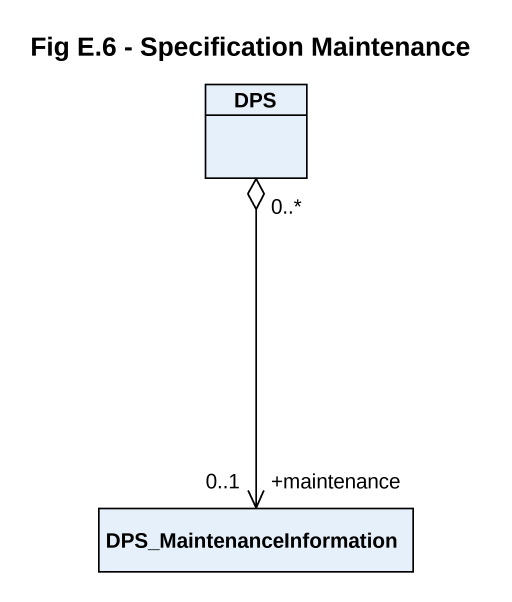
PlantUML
@startuml
title Fig E.6 - Specification Maintenance
hide circle
hide empty members
class DPS
class DPS_MaintenanceInformation
DPS "0..*" o--> "+maintenance\n0..1" DPS_MaintenanceInformation
@enduml
